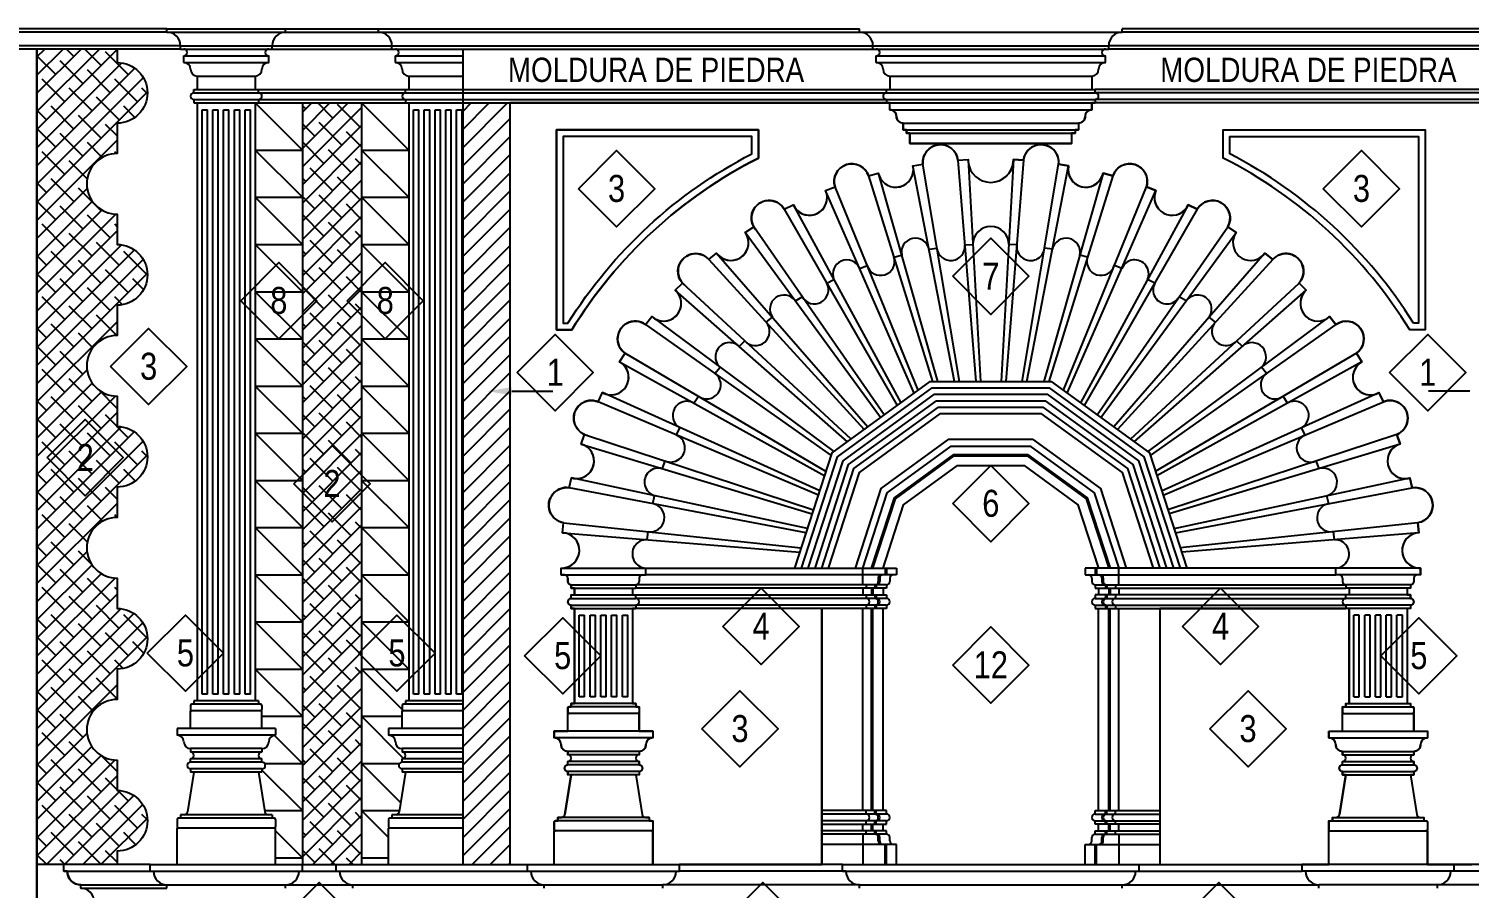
# Model space of a CAD drawing. Header units: millimetres. Extents: x 0 to 273, y 0 to 92.
# Drawn here: x 21.62 to 32.31, y 16.33 to 22.7 of the extents above; entities that cross this region are included whole.
import ezdxf
from ezdxf.enums import TextEntityAlignment as Align

# ---------------------------------------------------------------- set-up
doc = ezdxf.new("R2010")
doc.units = ezdxf.units.MM
for name, color, linetype in [('Areas', 7, 'Continuous'), ('Ashurados', 8, 'Continuous'), ('Texto', 7, 'Continuous'), ('Trazo', 7, 'Continuous')]:
    doc.layers.add(name, color=color, linetype=linetype)
doc.styles.add('style4', font='')
doc.styles.get('style4').set_extended_font_data('DaxCondensed')

msp = doc.modelspace()

# ---------------------------------------------------------------- hatches: boundary and pattern name
at = {"layer": 'Ashurados'}
h = msp.add_hatch(dxfattribs=at)
h.set_pattern_fill('ANSI38', color=256, scale=0.03, style=0)
h.paths.add_polyline_path([(21.683, 16.5), (21.883, 16.5), (22.278, 16.5), (22.278, 16.6, 1), (22.278, 17.05), (22.278, 17.275, -1), (22.278, 17.725), (22.278, 17.95, 1), (22.278, 18.4), (22.278, 18.625, -1), (22.278, 19.075), (22.278, 19.3, 1), (22.278, 19.75), (22.278, 19.975, -1), (22.278, 20.425), (22.278, 20.65, 1), (22.278, 21.1), (22.278, 21.325, -1), (22.278, 21.775), (22.278, 22, 1), (22.278, 22.45), (22.278, 22.55), (21.683, 22.55)])
h = msp.add_hatch(dxfattribs=at)
h.set_pattern_fill('ANSI38', color=256, scale=0.03, style=0)
h.set_pattern_definition([(45, (-145.71266, -76.9695), (-0.06735192, 0.06735192), []), (135, (-145.71266, -76.9695), (-0.202055763, 0.06735192), [0.238125, -0.142875])])
h.paths.add_polyline_path([(24.093, 22.15), (23.653, 22.15), (23.653, 16.5), (23.903, 16.5), (24.093, 16.5)])
h = msp.add_hatch(dxfattribs=at)
h.set_pattern_fill('ANSI31', color=4, scale=0.03, style=0)
h.set_pattern_definition([(45, (-83.70991, -69.0885), (-0.06735192, 0.06735192), [])])
h.paths.add_polyline_path([(24.843, 16.5), (25.193, 16.5), (25.193, 22.15), (24.843, 22.15)])

# ---------------------------------------------------------------- linework, layer by layer
at = {"layer": 'Areas'}
msp.add_lwpolyline([(21.683, 22.55), (18.003, 22.55), (18.003, 8.85), (18.453, 8.85), (18.453, 21.95), (21.233, 21.95), (21.233, 8.85), (21.683, 8.85)], close=True, dxfattribs=at)
msp.add_lwpolyline([(32.333, 22.15), (29.538, 22.15), (29.513, 22.15), (29.513, 22.1, 0.414214), (29.463, 22.05, -0.414214), (29.413, 22), (29.413, 21.95), (29.388, 21.95), (29.388, 21.925), (29.363, 21.925), (29.363, 21.85), (28.163, 21.85), (28.163, 21.925), (28.138, 21.925), (28.138, 21.95), (28.113, 21.95), (28.113, 22, -0.414214), (28.063, 22.05, 0.414214), (28.013, 22.1), (28.013, 22.15), (27.988, 22.15), (25.193, 22.15), (25.193, 16.5), (25.323, 16.5), (25.523, 16.5), (25.523, 16.75), (25.533, 16.75, -0.414214), (25.523, 16.76), (25.523, 16.815, -0.414214), (25.533, 16.825), (25.548, 16.825), (25.548, 16.85), (25.576, 16.85, 0.368824), (25.601, 16.871), (25.648, 17.165), (25.623, 17.165), (25.623, 17.19, -1), (25.623, 17.24), (25.623, 17.265, 1), (25.623, 17.315), (25.623, 17.34, -0.414214), (25.573, 17.39, 0.414214), (25.523, 17.44), (25.523, 17.49), (25.623, 17.49), (25.623, 17.62), (25.633, 17.62, -0.414214), (25.623, 17.63), (25.623, 17.66, -0.414214), (25.633, 17.67), (25.648, 17.67), (25.648, 17.695), (25.673, 17.695), (25.673, 18.4), (25.648, 18.4), (25.648, 18.425, -1), (25.648, 18.475), (25.648, 18.5), (25.673, 18.5), (25.673, 18.55), (25.648, 18.55), (25.648, 18.575, -0.414214), (25.623, 18.6), (25.623, 18.625, 0.414214), (25.598, 18.65), (25.573, 18.65), (25.573, 18.7), (25.584, 18.7, 0.921008), (25.594, 18.961), (25.584, 18.962), (25.592, 19.036, -1), (25.634, 19.295), (25.651, 19.368), (25.668, 19.365, 0.920789), (25.727, 19.619), (25.723, 19.62), (25.748, 19.691, -1), (25.848, 19.933), (25.881, 20.001), (25.9, 19.992, 0.920398), (26.008, 20.23), (26.048, 20.293, -1), (26.2, 20.507), (26.247, 20.565), (26.266, 20.551, 0.919543), (26.42, 20.762), (26.421, 20.761), (26.474, 20.814, -1), (26.669, 20.989), (26.727, 21.036), (26.743, 21.018, 0.918703), (26.939, 21.191), (26.94, 21.19), (27.003, 21.231, -1), (27.23, 21.361), (27.297, 21.395), (27.307, 21.376, 0.917913), (27.537, 21.5), (27.537, 21.501), (27.607, 21.528, -1), (27.856, 21.609), (27.928, 21.628), (27.933, 21.612, 0.917341), (28.186, 21.678), (28.185, 21.684), (28.259, 21.696, -1), (28.519, 21.725), (28.594, 21.73), (28.595, 21.711, 0.894617), (28.93, 21.711), (28.931, 21.73), (29.006, 21.725, -1), (29.266, 21.696), (29.34, 21.684), (29.339, 21.678, 0.917341), (29.592, 21.612), (29.597, 21.628), (29.669, 21.609, -1), (29.918, 21.528), (29.988, 21.501), (29.988, 21.5, 0.917913), (30.218, 21.376), (30.228, 21.395), (30.295, 21.361, -1), (30.522, 21.231), (30.585, 21.19, 0.913274), (30.782, 21.018), (30.798, 21.036), (30.856, 20.989, -1), (31.051, 20.814), (31.104, 20.761, 0.91262), (31.259, 20.551), (31.278, 20.565), (31.325, 20.507, -1), (31.477, 20.293), (31.517, 20.23, 1), (31.644, 20.001), (31.677, 19.933, -1), (31.777, 19.691), (31.802, 19.62), (31.798, 19.619, 0.920789), (31.857, 19.365), (31.874, 19.368), (31.891, 19.295, -1), (31.933, 19.036), (31.941, 18.962), (31.931, 18.961, 0.921008), (31.941, 18.7), (31.953, 18.7), (31.953, 18.65), (31.928, 18.65, 0.414214), (31.903, 18.625), (31.903, 18.6, -0.414214), (31.878, 18.575), (31.878, 18.55), (31.853, 18.55), (31.853, 18.5), (31.878, 18.5), (31.878, 18.475, -1), (31.878, 18.425), (31.878, 18.4), (31.853, 18.4), (31.853, 17.695), (31.878, 17.695), (31.878, 17.67), (31.893, 17.67, -0.414214), (31.903, 17.66), (31.903, 17.63, -0.414214), (31.893, 17.62), (31.903, 17.62), (31.903, 17.49), (32.003, 17.49), (32.003, 17.44, 0.414214), (31.953, 17.39, -0.414214), (31.903, 17.34), (31.903, 17.315, 1), (31.903, 17.265), (31.903, 17.24, -1), (31.903, 17.19), (31.903, 17.165), (31.878, 17.165), (31.924, 16.871, 0.368824), (31.949, 16.85), (31.978, 16.85), (31.978, 16.825), (31.993, 16.825, -0.414214), (32.003, 16.815), (32.003, 16.76, -0.414214), (31.993, 16.75), (32.003, 16.75), (32.003, 16.5), (32.203, 16.5), (32.333, 16.5)], format="xyb", dxfattribs=at)
for points in [[(27.038, 21.741, 0.138518), (25.652, 20.466), (25.538, 20.466), (25.538, 21.95), (27.038, 21.95)], [(27.038, 21.741, 0.138518), (25.652, 20.466), (25.538, 20.466), (25.538, 21.95), (27.038, 21.95)], [(31.988, 20.466), (31.873, 20.466, 0.138518), (30.488, 21.741), (30.488, 21.95), (31.988, 21.95)], [(31.873, 20.466, 0.138518), (30.488, 21.741), (30.488, 21.95), (31.988, 21.95), (31.988, 20.466)], [(27.508, 18.4), (26.128, 18.4), (26.103, 18.4), (26.103, 17.695), (26.128, 17.695), (26.128, 17.67), (26.153, 17.67), (26.153, 17.63), (26.153, 17.49), (26.253, 17.49), (26.253, 17.44, 0.414214), (26.203, 17.39, -0.414214), (26.153, 17.34), (26.153, 17.315, 1), (26.153, 17.265), (26.153, 17.24, -1), (26.153, 17.19), (26.153, 17.165), (26.128, 17.165), (26.174, 16.871, 0.368824), (26.199, 16.85), (26.228, 16.85), (26.228, 16.825), (26.253, 16.825), (26.253, 16.76), (26.253, 16.5), (26.453, 16.5), (27.508, 16.5)], [(31.273, 17.49), (31.373, 17.49), (31.373, 17.62), (31.373, 17.67), (31.398, 17.67), (31.398, 17.695), (31.423, 17.695), (31.423, 18.4), (31.398, 18.4), (30.018, 18.4), (30.018, 16.5), (31.073, 16.5), (31.273, 16.5), (31.273, 16.75), (31.273, 16.825), (31.298, 16.825), (31.298, 16.85), (31.326, 16.85, 0.368824), (31.351, 16.871), (31.398, 17.165), (31.373, 17.165), (31.373, 17.19, -1), (31.373, 17.24), (31.373, 17.265, 1), (31.373, 17.315), (31.373, 17.34, -0.414214), (31.323, 17.39, 0.414214), (31.273, 17.44)], [(22.108, 15.825, -1), (22.108, 15.875), (22.108, 15.9), (22.133, 15.9), (22.133, 16.2), (22.108, 16.2), (22.108, 16.225, 0.414214), (22.008, 16.325), (22.008, 16.35, -0.414214), (21.908, 16.45), (21.883, 16.45), (21.883, 16.5), (21.683, 16.5), (21.683, 8.85), (22.133, 8.85), (22.133, 15.8), (22.108, 15.8)]]:
    msp.add_lwpolyline(points, format="xyb", close=True, dxfattribs=at)
at = {"layer": 'Texto'}
for p, q in [((25.207, 20.012), (25.513, 20.012)), ((32.318, 20.012), (32.012, 20.012))]:
    msp.add_line(p, q, dxfattribs=at)
for points in [[(25.703, 21.514), (25.985, 21.797), (26.268, 21.514), (25.985, 21.231)], [(31.231, 21.514), (31.514, 21.797), (31.796, 21.514), (31.514, 21.231)], [(28.48, 20.864), (28.763, 21.146), (29.045, 20.864), (28.763, 20.581)], [(23.195, 20.683), (23.478, 20.966), (23.76, 20.683), (23.478, 20.4)], [(23.985, 20.683), (24.268, 20.966), (24.55, 20.683), (24.268, 20.4)], [(22.229, 20.196), (22.512, 20.478), (22.795, 20.196), (22.512, 19.913)], [(25.247, 20.15), (25.53, 20.433), (25.812, 20.15), (25.53, 19.867)], [(31.723, 20.15), (32.006, 20.433), (32.288, 20.15), (32.006, 19.867)], [(21.758, 19.519), (22.041, 19.801), (22.324, 19.519), (22.041, 19.236)], [(23.59, 19.325), (23.873, 19.608), (24.155, 19.325), (23.873, 19.042)], [(28.48, 19.178), (28.763, 19.461), (29.045, 19.178), (28.763, 18.895)], [(26.775, 18.267), (27.058, 18.55), (27.34, 18.267), (27.058, 17.984)], [(30.185, 18.267), (30.468, 18.55), (30.75, 18.267), (30.468, 17.984)], [(22.502, 18.069), (22.785, 18.351), (23.068, 18.069), (22.785, 17.786)], [(24.072, 18.069), (24.355, 18.351), (24.638, 18.069), (24.355, 17.786)], [(25.302, 18.049), (25.585, 18.331), (25.868, 18.049), (25.585, 17.766)], [(31.658, 18.049), (31.94, 18.331), (32.223, 18.049), (31.94, 17.766)], [(28.48, 17.98), (28.763, 18.263), (29.045, 17.98), (28.763, 17.698)], [(26.618, 17.507), (26.901, 17.79), (27.184, 17.507), (26.901, 17.224)], [(30.389, 17.507), (30.672, 17.79), (30.955, 17.507), (30.672, 17.224)], [(23.495, 16.083), (23.778, 16.366), (24.06, 16.083), (23.778, 15.8)], [(26.787, 16.083), (27.07, 16.366), (27.353, 16.083), (27.07, 15.8)], [(30.172, 16.083), (30.455, 16.366), (30.738, 16.083), (30.455, 15.8)]]:
    msp.add_lwpolyline(points, close=True, dxfattribs=at)
msp.add_solid([(25.207, 20.042), (25.207, 19.982), (25.027, 20.012)], dxfattribs=at)
at = {"layer": 'Trazo', "color": 4}
for p, q in [((22.648, 22.7), (17.473, 22.7)), ((22.648, 22.675), (17.473, 22.675)), ((23.528, 22.7), (24.218, 22.7)), ((23.528, 22.675), (24.218, 22.675)), ((24.218, 22.7), (27.788, 22.7)), ((24.218, 22.675), (24.218, 22.7)), ((24.218, 22.675), (27.788, 22.675)), ((33.308, 22.7), (29.738, 22.7)), ((33.308, 22.675), (29.738, 22.675)), ((22.748, 22.575), (17.573, 22.575)), ((23.428, 22.575), (24.318, 22.575)), ((24.318, 22.575), (27.888, 22.575)), ((24.318, 22.55), (24.318, 22.575)), ((33.208, 22.575), (29.638, 22.575)), ((22.748, 22.55), (17.573, 22.55)), ((23.428, 22.55), (24.318, 22.55)), ((24.318, 22.55), (27.888, 22.55)), ((33.208, 22.55), (29.638, 22.55)), ((23.328, 22.25), (24.418, 22.25)), ((24.843, 22.25), (27.988, 22.25)), ((32.683, 22.25), (29.538, 22.25)), ((23.328, 22.225), (24.418, 22.225)), ((23.328, 22.175), (24.418, 22.175)), ((23.328, 22.15), (24.418, 22.15)), ((24.843, 22.225), (27.988, 22.225)), ((24.843, 22.175), (27.988, 22.175)), ((24.843, 22.15), (27.988, 22.15)), ((32.683, 22.225), (29.538, 22.225)), ((32.683, 22.175), (29.538, 22.175)), ((32.683, 22.15), (29.538, 22.15)), ((21.883, 16.45), (21.883, 16.5)), ((22.523, 16.5), (21.883, 16.5)), ((23.653, 16.5), (23.903, 16.5)), ((23.903, 16.5), (25.323, 16.5)), ((23.903, 16.45), (23.903, 16.5)), ((27.663, 16.5), (26.453, 16.5)), ((29.863, 16.5), (31.073, 16.5)), ((33.623, 16.5), (32.203, 16.5)), ((21.883, 16.45), (22.523, 16.45)), ((23.653, 16.45), (23.903, 16.45)), ((23.903, 16.45), (25.323, 16.45)), ((27.688, 16.45), (26.453, 16.45)), ((29.838, 16.45), (31.073, 16.45)), ((33.623, 16.45), (32.203, 16.45)), ((22.008, 16.325), (22.008, 16.35)), ((22.008, 16.35), (22.648, 16.35)), ((22.008, 16.325), (22.648, 16.325)), ((23.528, 16.35), (24.028, 16.35)), ((24.028, 16.35), (25.448, 16.35)), ((24.028, 16.325), (24.028, 16.35)), ((27.788, 16.35), (26.328, 16.35)), ((29.738, 16.35), (31.198, 16.35)), ((33.498, 16.35), (32.078, 16.35))]:
    msp.add_line(p, q, dxfattribs=at)
at = {"layer": 'Trazo'}
for p, q in [((22.648, 22.7), (23.528, 22.7)), ((22.648, 22.675), (22.648, 22.7)), ((22.648, 22.675), (23.528, 22.675)), ((23.528, 22.675), (23.528, 22.7)), ((27.788, 22.675), (27.788, 22.7)), ((27.788, 22.675), (29.738, 22.675)), ((29.738, 22.675), (29.738, 22.7)), ((22.748, 22.575), (23.428, 22.575)), ((22.748, 22.55), (22.748, 22.575)), ((23.428, 22.55), (23.428, 22.575)), ((27.888, 22.575), (29.638, 22.575)), ((27.888, 22.55), (27.888, 22.575)), ((29.638, 22.55), (29.638, 22.575)), ((22.748, 22.55), (23.428, 22.55)), ((22.773, 22.5), (23.403, 22.5)), ((22.773, 22.45), (22.773, 22.5)), ((23.403, 22.45), (23.403, 22.5)), ((24.343, 22.5), (24.843, 22.5)), ((24.343, 22.45), (24.343, 22.5)), ((24.843, 22.55), (24.843, 16.5)), ((27.888, 22.55), (29.638, 22.55)), ((27.913, 22.5), (29.613, 22.5)), ((27.913, 22.45), (27.913, 22.5)), ((29.613, 22.45), (29.613, 22.5)), ((22.773, 22.45), (23.403, 22.45)), ((22.873, 22.35), (23.303, 22.35)), ((22.873, 22.35), (22.873, 22.25)), ((23.303, 22.35), (23.303, 22.25)), ((24.343, 22.45), (24.843, 22.45)), ((24.443, 22.35), (24.843, 22.35)), ((24.443, 22.35), (24.443, 22.25)), ((27.913, 22.45), (29.613, 22.45)), ((28.013, 22.35), (29.513, 22.35)), ((28.013, 22.35), (28.013, 22.25)), ((29.513, 22.35), (29.513, 22.25)), ((22.848, 22.25), (23.328, 22.25)), ((22.848, 22.225), (22.848, 22.25)), ((23.328, 22.225), (23.328, 22.25)), ((24.418, 22.25), (24.843, 22.25)), ((24.418, 22.225), (24.418, 22.25)), ((27.988, 22.25), (29.538, 22.25)), ((27.988, 22.225), (27.988, 22.25)), ((29.538, 22.225), (29.538, 22.25)), ((22.848, 22.225), (23.328, 22.225)), ((22.848, 22.175), (23.328, 22.175)), ((22.848, 22.175), (22.848, 22.15)), ((22.848, 22.15), (23.328, 22.15)), ((22.873, 22.15), (22.873, 17.715)), ((23.303, 22.15), (23.303, 17.715)), ((23.328, 22.175), (23.328, 22.15)), ((24.418, 22.225), (24.843, 22.225)), ((24.418, 22.175), (24.843, 22.175)), ((24.418, 22.175), (24.418, 22.15)), ((24.418, 22.15), (24.843, 22.15)), ((24.443, 22.15), (24.443, 17.715)), ((27.988, 22.225), (29.538, 22.225)), ((27.988, 22.175), (29.538, 22.175)), ((27.988, 22.175), (27.988, 22.15)), ((27.988, 22.15), (29.513, 22.15)), ((28.013, 22.15), (29.538, 22.15)), ((28.013, 22.1), (28.013, 22.15)), ((29.513, 22.1), (29.513, 22.15)), ((29.538, 22.175), (29.538, 22.15)), ((22.908, 22.1), (22.948, 22.1)), ((22.908, 17.765), (22.908, 22.1)), ((22.948, 17.765), (22.948, 22.1)), ((22.988, 22.1), (23.028, 22.1)), ((22.988, 17.765), (22.988, 22.1)), ((23.028, 17.765), (23.028, 22.1)), ((23.068, 22.1), (23.108, 22.1)), ((23.068, 17.765), (23.068, 22.1)), ((23.108, 17.765), (23.108, 22.1)), ((23.148, 22.1), (23.188, 22.1)), ((23.148, 17.765), (23.148, 22.1)), ((23.188, 17.765), (23.188, 22.1)), ((23.228, 22.1), (23.268, 22.1)), ((23.228, 17.765), (23.228, 22.1)), ((23.268, 17.765), (23.268, 22.1)), ((24.478, 22.1), (24.518, 22.1)), ((24.478, 17.765), (24.478, 22.1)), ((24.518, 17.765), (24.518, 22.1)), ((24.558, 22.1), (24.598, 22.1)), ((24.558, 17.765), (24.558, 22.1)), ((24.598, 17.765), (24.598, 22.1)), ((24.638, 22.1), (24.678, 22.1)), ((24.638, 17.765), (24.638, 22.1)), ((24.678, 17.765), (24.678, 22.1)), ((24.718, 22.1), (24.758, 22.1)), ((24.718, 17.765), (24.718, 22.1)), ((24.758, 17.765), (24.758, 22.1)), ((24.798, 22.1), (24.838, 22.1)), ((24.798, 17.765), (24.798, 22.1)), ((24.838, 17.765), (24.838, 22.1)), ((28.013, 22.1), (29.513, 22.1)), ((28.113, 22), (29.413, 22)), ((28.113, 22), (28.113, 21.95)), ((28.113, 21.95), (29.413, 21.95)), ((28.138, 21.95), (28.138, 21.925)), ((28.138, 21.925), (29.388, 21.925)), ((28.163, 21.925), (28.163, 21.85)), ((29.363, 21.925), (29.363, 21.85)), ((29.388, 21.95), (29.388, 21.925)), ((29.413, 22), (29.413, 21.95)), ((28.163, 21.85), (29.363, 21.85)), ((28.519, 21.725), (28.594, 21.73)), ((28.519, 21.725), (28.651, 20.084)), ((28.594, 21.73), (28.686, 20.084)), ((28.931, 21.73), (28.839, 20.084)), ((29.006, 21.725), (28.874, 20.084)), ((29.006, 21.725), (28.931, 21.73)), ((27.856, 21.609), (27.928, 21.628)), ((27.856, 21.609), (28.331, 20.084)), ((27.928, 21.628), (28.368, 20.084)), ((28.185, 21.684), (28.259, 21.696)), ((28.494, 20.084), (28.185, 21.684)), ((28.53, 20.084), (28.259, 21.696)), ((28.995, 20.084), (29.266, 21.696)), ((29.031, 20.084), (29.34, 21.684)), ((29.597, 21.628), (29.157, 20.084)), ((29.669, 21.609), (29.194, 20.084)), ((29.34, 21.684), (29.266, 21.696)), ((29.669, 21.609), (29.597, 21.628)), ((27.537, 21.501), (27.607, 21.528)), ((28.195, 19.998), (27.537, 21.501)), ((28.223, 20.019), (27.607, 21.528)), ((29.302, 20.019), (29.918, 21.528)), ((29.33, 19.998), (29.988, 21.501)), ((29.988, 21.501), (29.918, 21.528)), ((27.23, 21.361), (27.297, 21.395)), ((27.297, 21.395), (28.096, 19.926)), ((30.228, 21.395), (29.429, 19.926)), ((30.295, 21.361), (30.228, 21.395)), ((27.23, 21.361), (28.068, 19.906)), ((30.295, 21.361), (29.457, 19.906)), ((26.94, 21.19), (27.003, 21.231)), ((27.945, 19.817), (26.94, 21.19)), ((27.972, 19.836), (27.003, 21.231)), ((29.553, 19.836), (30.522, 21.231)), ((29.58, 19.817), (30.585, 21.19)), ((30.585, 21.19), (30.522, 21.231)), ((28.305, 21.065), (28.363, 21.074)), ((28.57, 21.097), (28.629, 21.1)), ((28.955, 21.097), (28.896, 21.1)), ((29.22, 21.065), (29.162, 21.074)), ((26.669, 20.989), (26.727, 21.036)), ((26.669, 20.989), (27.823, 19.728)), ((26.727, 21.036), (27.85, 19.748)), ((28.044, 21.007), (28.101, 21.022)), ((29.481, 21.007), (29.424, 21.022)), ((30.798, 21.036), (29.675, 19.748)), ((30.856, 20.989), (29.702, 19.728)), ((30.856, 20.989), (30.798, 21.036)), ((27.79, 20.923), (27.845, 20.944)), ((29.735, 20.923), (29.68, 20.944)), ((26.421, 20.761), (26.474, 20.814)), ((27.698, 19.637), (26.421, 20.761)), ((27.726, 19.657), (26.474, 20.814)), ((27.545, 20.814), (27.598, 20.841)), ((29.799, 19.657), (31.051, 20.814)), ((29.827, 19.637), (31.104, 20.761)), ((29.98, 20.814), (29.927, 20.841)), ((31.104, 20.761), (31.051, 20.814)), ((27.313, 20.681), (27.363, 20.712)), ((30.212, 20.681), (30.162, 20.712)), ((26.2, 20.507), (26.247, 20.565)), ((26.247, 20.565), (27.597, 19.564)), ((27.095, 20.524), (27.142, 20.56)), ((31.278, 20.565), (29.928, 19.564)), ((30.43, 20.524), (30.383, 20.56)), ((31.325, 20.507), (31.278, 20.565)), ((26.2, 20.507), (27.579, 19.535)), ((31.325, 20.507), (29.946, 19.535)), ((26.895, 20.344), (26.938, 20.386)), ((30.63, 20.344), (30.587, 20.386)), ((26.008, 20.23), (26.048, 20.293)), ((26.008, 20.23), (27.53, 19.385)), ((26.048, 20.293), (27.541, 19.417)), ((31.477, 20.293), (29.984, 19.417)), ((31.517, 20.23), (29.995, 19.385)), ((31.517, 20.23), (31.477, 20.293)), ((26.715, 20.143), (26.753, 20.19)), ((30.81, 20.143), (30.772, 20.19)), ((25.848, 19.933), (25.881, 20.001)), ((27.494, 19.273), (25.881, 20.001)), ((30.031, 19.273), (31.644, 20.001)), ((31.677, 19.933), (31.644, 20.001)), ((27.483, 19.241), (25.848, 19.933)), ((26.559, 19.924), (26.592, 19.974)), ((30.042, 19.241), (31.677, 19.933)), ((30.966, 19.924), (30.933, 19.974)), ((25.723, 19.62), (25.748, 19.691)), ((25.748, 19.691), (27.448, 19.132)), ((26.429, 19.687), (26.455, 19.741)), ((31.777, 19.691), (30.077, 19.132)), ((31.096, 19.687), (31.07, 19.741)), ((31.802, 19.62), (31.777, 19.691)), ((25.723, 19.62), (27.438, 19.101)), ((31.802, 19.62), (30.087, 19.101)), ((26.326, 19.438), (26.346, 19.494)), ((31.199, 19.438), (31.179, 19.494)), ((25.634, 19.295), (25.651, 19.368)), ((27.402, 18.992), (25.651, 19.368)), ((30.123, 18.992), (31.874, 19.368)), ((31.891, 19.295), (31.874, 19.368)), ((27.392, 18.961), (25.634, 19.295)), ((30.133, 18.961), (31.891, 19.295)), ((26.253, 19.177), (26.267, 19.236)), ((31.272, 19.177), (31.258, 19.236)), ((25.584, 18.962), (25.592, 19.036)), ((25.592, 19.036), (27.356, 18.849)), ((31.933, 19.036), (30.169, 18.849)), ((31.941, 18.962), (31.933, 19.036)), ((25.584, 18.962), (27.345, 18.817)), ((26.212, 18.91), (26.219, 18.97)), ((31.941, 18.962), (30.18, 18.817)), ((31.313, 18.91), (31.306, 18.97)), ((25.573, 18.7), (26.203, 18.7)), ((25.573, 18.65), (25.573, 18.7)), ((25.573, 18.65), (26.203, 18.65)), ((25.623, 18.625), (25.623, 18.6)), ((26.153, 18.625), (26.153, 18.6)), ((26.203, 18.65), (26.203, 18.7)), ((26.203, 18.7), (28.063, 18.7)), ((28.063, 18.65), (26.203, 18.65)), ((27.813, 18.575), (27.813, 18.7)), ((27.928, 18.625), (27.928, 18.6)), ((27.938, 18.625), (27.938, 18.6)), ((27.978, 18.7), (27.978, 18.65)), ((27.988, 18.7), (27.988, 18.65)), ((28.013, 18.625), (28.013, 18.6)), ((28.063, 18.7), (28.063, 18.65)), ((31.323, 18.7), (29.463, 18.7)), ((29.463, 18.7), (29.463, 18.65)), ((29.463, 18.65), (31.323, 18.65)), ((29.513, 18.625), (29.513, 18.6)), ((29.538, 18.7), (29.538, 18.65)), ((29.548, 18.7), (29.548, 18.65)), ((29.588, 18.625), (29.588, 18.6)), ((29.598, 18.625), (29.598, 18.6)), ((29.713, 18.575), (29.713, 18.7)), ((31.953, 18.7), (31.323, 18.7)), ((31.323, 18.65), (31.323, 18.7)), ((31.953, 18.65), (31.323, 18.65)), ((31.373, 18.625), (31.373, 18.6)), ((31.903, 18.625), (31.903, 18.6)), ((31.953, 18.65), (31.953, 18.7)), ((25.648, 18.575), (25.648, 18.55)), ((25.648, 18.575), (26.128, 18.575)), ((25.648, 18.55), (26.128, 18.55)), ((25.648, 18.5), (26.128, 18.5)), ((25.648, 18.475), (25.648, 18.5)), ((25.673, 18.55), (25.673, 18.5)), ((26.103, 18.55), (26.103, 18.5)), ((27.988, 18.575), (26.128, 18.575)), ((26.128, 18.575), (26.128, 18.55)), ((27.988, 18.55), (26.128, 18.55)), ((26.128, 18.475), (26.128, 18.5)), ((26.128, 18.5), (27.988, 18.5)), ((27.813, 18.55), (27.813, 18.5)), ((27.838, 18.575), (27.838, 18.55)), ((27.838, 18.5), (27.838, 18.475)), ((27.878, 18.55), (27.878, 18.5)), ((27.888, 18.55), (27.888, 18.5)), ((27.903, 18.575), (27.903, 18.55)), ((27.903, 18.5), (27.903, 18.475)), ((27.913, 18.575), (27.913, 18.55)), ((27.913, 18.5), (27.913, 18.475)), ((27.963, 18.55), (27.963, 18.5)), ((27.988, 18.575), (27.988, 18.55)), ((27.988, 18.5), (27.988, 18.475)), ((29.538, 18.575), (29.538, 18.55)), ((29.538, 18.575), (31.398, 18.575)), ((29.538, 18.55), (31.398, 18.55)), ((31.398, 18.5), (29.538, 18.5)), ((29.538, 18.5), (29.538, 18.475)), ((29.563, 18.55), (29.563, 18.5)), ((29.613, 18.575), (29.613, 18.55)), ((29.613, 18.5), (29.613, 18.475)), ((29.623, 18.575), (29.623, 18.55)), ((29.623, 18.5), (29.623, 18.475)), ((29.638, 18.55), (29.638, 18.5)), ((29.648, 18.55), (29.648, 18.5)), ((29.688, 18.575), (29.688, 18.55)), ((29.688, 18.5), (29.688, 18.475)), ((29.713, 18.55), (29.713, 18.5)), ((31.398, 18.575), (31.398, 18.55)), ((31.878, 18.575), (31.398, 18.575)), ((31.878, 18.55), (31.398, 18.55)), ((31.878, 18.5), (31.398, 18.5)), ((31.398, 18.475), (31.398, 18.5)), ((31.423, 18.55), (31.423, 18.5)), ((31.853, 18.55), (31.853, 18.5)), ((31.878, 18.575), (31.878, 18.55)), ((31.878, 18.475), (31.878, 18.5)), ((25.648, 18.475), (26.128, 18.475)), ((25.648, 18.425), (26.128, 18.425)), ((25.648, 18.425), (25.648, 18.4)), ((25.648, 18.4), (26.128, 18.4)), ((25.673, 18.4), (25.673, 17.695)), ((26.103, 18.4), (26.103, 17.695)), ((27.988, 18.475), (26.128, 18.475)), ((26.128, 18.425), (26.128, 18.4)), ((27.988, 18.425), (26.128, 18.425)), ((27.988, 18.4), (26.128, 18.4)), ((27.508, 18.4), (27.508, 16.5)), ((27.813, 16.9), (27.813, 18.4)), ((27.838, 18.425), (27.838, 18.4)), ((27.878, 16.9), (27.878, 18.4)), ((27.888, 16.9), (27.888, 18.4)), ((27.903, 18.425), (27.903, 18.4)), ((27.913, 18.425), (27.913, 18.4)), ((27.963, 16.9), (27.963, 18.4)), ((27.963, 16.9), (27.963, 18.4)), ((27.988, 18.425), (27.988, 18.4)), ((29.538, 18.475), (31.398, 18.475)), ((29.538, 18.425), (29.538, 18.4)), ((29.538, 18.425), (31.398, 18.425)), ((29.538, 18.4), (31.398, 18.4)), ((29.563, 16.9), (29.563, 18.4)), ((29.563, 16.9), (29.563, 18.4)), ((29.613, 18.425), (29.613, 18.4)), ((29.623, 18.425), (29.623, 18.4)), ((29.638, 16.9), (29.638, 18.4)), ((29.648, 16.9), (29.648, 18.4)), ((29.688, 18.425), (29.688, 18.4)), ((29.713, 16.9), (29.713, 18.4)), ((30.018, 18.4), (30.018, 16.5)), ((31.878, 18.475), (31.398, 18.475)), ((31.878, 18.425), (31.398, 18.425)), ((31.398, 18.425), (31.398, 18.4)), ((31.878, 18.4), (31.398, 18.4)), ((31.423, 18.4), (31.423, 17.695)), ((31.853, 18.4), (31.853, 17.695)), ((31.878, 18.425), (31.878, 18.4)), ((25.708, 18.35), (25.748, 18.35)), ((25.708, 17.745), (25.708, 18.35)), ((25.748, 17.745), (25.748, 18.35)), ((25.788, 18.35), (25.828, 18.35)), ((25.788, 17.745), (25.788, 18.35)), ((25.828, 17.745), (25.828, 18.35)), ((25.868, 18.35), (25.908, 18.35)), ((25.868, 17.745), (25.868, 18.35)), ((25.908, 17.745), (25.908, 18.35)), ((25.948, 18.35), (25.988, 18.35)), ((25.948, 17.745), (25.948, 18.35)), ((25.988, 17.745), (25.988, 18.35)), ((26.028, 18.35), (26.068, 18.35)), ((26.028, 17.745), (26.028, 18.35)), ((26.068, 17.745), (26.068, 18.35)), ((31.498, 18.35), (31.458, 18.35)), ((31.458, 17.745), (31.458, 18.35)), ((31.498, 17.745), (31.498, 18.35)), ((31.578, 18.35), (31.538, 18.35)), ((31.538, 17.745), (31.538, 18.35)), ((31.578, 17.745), (31.578, 18.35)), ((31.658, 18.35), (31.618, 18.35)), ((31.618, 17.745), (31.618, 18.35)), ((31.658, 17.745), (31.658, 18.35)), ((31.738, 18.35), (31.698, 18.35)), ((31.698, 17.745), (31.698, 18.35)), ((31.738, 17.745), (31.738, 18.35)), ((31.818, 18.35), (31.777, 18.35)), ((31.777, 17.745), (31.777, 18.35)), ((31.818, 17.745), (31.818, 18.35)), ((22.948, 17.765), (22.908, 17.765)), ((23.028, 17.765), (22.988, 17.765)), ((23.108, 17.765), (23.068, 17.765)), ((23.188, 17.765), (23.148, 17.765)), ((23.268, 17.765), (23.228, 17.765)), ((24.518, 17.765), (24.478, 17.765)), ((24.598, 17.765), (24.558, 17.765)), ((24.678, 17.765), (24.638, 17.765)), ((24.758, 17.765), (24.718, 17.765)), ((24.838, 17.765), (24.798, 17.765)), ((22.823, 17.68), (22.823, 17.65)), ((23.343, 17.69), (22.833, 17.69)), ((23.328, 17.715), (22.848, 17.715)), ((22.848, 17.715), (22.848, 17.69)), ((23.328, 17.715), (23.328, 17.69)), ((23.353, 17.68), (23.353, 17.65)), ((24.393, 17.68), (24.393, 17.65)), ((24.843, 17.69), (24.403, 17.69)), ((24.843, 17.715), (24.418, 17.715)), ((24.418, 17.715), (24.418, 17.69)), ((25.623, 17.66), (25.623, 17.63)), ((26.143, 17.67), (25.633, 17.67)), ((26.128, 17.695), (25.648, 17.695)), ((25.648, 17.695), (25.648, 17.67)), ((25.748, 17.745), (25.708, 17.745)), ((25.828, 17.745), (25.788, 17.745)), ((25.908, 17.745), (25.868, 17.745)), ((25.988, 17.745), (25.948, 17.745)), ((26.068, 17.745), (26.028, 17.745)), ((26.128, 17.695), (26.128, 17.67)), ((26.153, 17.66), (26.153, 17.63)), ((31.373, 17.66), (31.373, 17.63)), ((31.383, 17.67), (31.893, 17.67)), ((31.398, 17.695), (31.878, 17.695)), ((31.398, 17.695), (31.398, 17.67)), ((31.458, 17.745), (31.498, 17.745)), ((31.538, 17.745), (31.578, 17.745)), ((31.618, 17.745), (31.658, 17.745)), ((31.698, 17.745), (31.738, 17.745)), ((31.777, 17.745), (31.818, 17.745)), ((31.878, 17.695), (31.878, 17.67)), ((31.903, 17.66), (31.903, 17.63)), ((23.353, 17.64), (22.823, 17.64)), ((22.823, 17.51), (22.823, 17.64)), ((23.353, 17.51), (23.353, 17.64)), ((24.843, 17.64), (24.393, 17.64)), ((24.393, 17.51), (24.393, 17.64)), ((26.153, 17.62), (25.623, 17.62)), ((25.623, 17.49), (25.623, 17.62)), ((26.153, 17.49), (26.153, 17.62)), ((31.373, 17.62), (31.903, 17.62)), ((31.373, 17.49), (31.373, 17.62)), ((31.903, 17.49), (31.903, 17.62)), ((23.453, 17.51), (22.723, 17.51)), ((22.723, 17.51), (22.723, 17.46)), ((23.453, 17.46), (22.723, 17.46)), ((23.453, 17.51), (23.453, 17.46)), ((24.843, 17.51), (24.293, 17.51)), ((24.293, 17.51), (24.293, 17.46)), ((24.843, 17.46), (24.293, 17.46)), ((26.253, 17.49), (25.523, 17.49)), ((25.523, 17.49), (25.523, 17.44)), ((26.253, 17.44), (25.523, 17.44)), ((26.253, 17.49), (26.253, 17.44)), ((31.273, 17.49), (32.003, 17.49)), ((31.273, 17.49), (31.273, 17.44)), ((31.273, 17.44), (32.003, 17.44)), ((32.003, 17.49), (32.003, 17.44)), ((23.353, 17.36), (22.823, 17.36)), ((22.823, 17.36), (22.823, 17.335)), ((23.353, 17.335), (22.823, 17.335)), ((23.353, 17.36), (23.353, 17.335)), ((24.843, 17.36), (24.393, 17.36)), ((24.393, 17.36), (24.393, 17.335)), ((24.843, 17.335), (24.393, 17.335)), ((26.153, 17.34), (25.623, 17.34)), ((25.623, 17.34), (25.623, 17.315)), ((26.153, 17.34), (26.153, 17.315)), ((31.373, 17.34), (31.903, 17.34)), ((31.373, 17.34), (31.373, 17.315)), ((31.903, 17.34), (31.903, 17.315)), ((23.353, 17.285), (22.823, 17.285)), ((22.823, 17.26), (22.823, 17.285)), ((23.353, 17.26), (22.823, 17.26)), ((23.353, 17.26), (23.353, 17.285)), ((24.843, 17.285), (24.393, 17.285)), ((24.393, 17.26), (24.393, 17.285)), ((24.843, 17.26), (24.393, 17.26)), ((26.153, 17.315), (25.623, 17.315)), ((26.153, 17.265), (25.623, 17.265)), ((25.623, 17.24), (25.623, 17.265)), ((26.153, 17.24), (25.623, 17.24)), ((26.153, 17.24), (26.153, 17.265)), ((31.373, 17.315), (31.903, 17.315)), ((31.373, 17.265), (31.903, 17.265)), ((31.373, 17.24), (31.373, 17.265)), ((31.373, 17.24), (31.903, 17.24)), ((31.903, 17.24), (31.903, 17.265)), ((22.848, 17.185), (22.801, 16.891)), ((23.353, 17.21), (22.823, 17.21)), ((22.823, 17.21), (22.823, 17.185)), ((23.353, 17.185), (22.823, 17.185)), ((23.328, 17.185), (23.374, 16.891)), ((23.353, 17.21), (23.353, 17.185)), ((24.418, 17.185), (24.371, 16.891)), ((24.843, 17.21), (24.393, 17.21)), ((24.393, 17.21), (24.393, 17.185)), ((24.843, 17.185), (24.393, 17.185)), ((25.648, 17.165), (25.601, 16.871)), ((26.153, 17.19), (25.623, 17.19)), ((25.623, 17.19), (25.623, 17.165)), ((26.153, 17.165), (25.623, 17.165)), ((26.128, 17.165), (26.174, 16.871)), ((26.153, 17.19), (26.153, 17.165)), ((31.398, 17.165), (31.351, 16.871)), ((31.373, 17.19), (31.903, 17.19)), ((31.373, 17.19), (31.373, 17.165)), ((31.373, 17.165), (31.903, 17.165)), ((31.878, 17.165), (31.924, 16.871)), ((31.903, 17.19), (31.903, 17.165)), ((27.988, 16.9), (27.508, 16.9)), ((27.838, 16.875), (27.838, 16.9)), ((27.903, 16.875), (27.903, 16.9)), ((27.913, 16.875), (27.913, 16.9)), ((27.988, 16.875), (27.988, 16.9)), ((29.538, 16.875), (29.538, 16.9)), ((29.538, 16.9), (30.018, 16.9)), ((29.613, 16.875), (29.613, 16.9)), ((29.623, 16.875), (29.623, 16.9)), ((29.688, 16.875), (29.688, 16.9)), ((22.723, 16.835), (22.723, 16.78)), ((23.443, 16.845), (22.733, 16.845)), ((23.428, 16.87), (22.748, 16.87)), ((22.748, 16.87), (22.748, 16.845)), ((23.428, 16.87), (23.428, 16.845)), ((23.453, 16.835), (23.453, 16.78)), ((24.293, 16.835), (24.293, 16.78)), ((24.843, 16.845), (24.303, 16.845)), ((24.843, 16.87), (24.318, 16.87)), ((24.318, 16.87), (24.318, 16.845)), ((25.523, 16.815), (25.523, 16.76)), ((26.243, 16.825), (25.533, 16.825)), ((26.228, 16.85), (25.548, 16.85)), ((25.548, 16.85), (25.548, 16.825)), ((26.228, 16.85), (26.228, 16.825)), ((26.253, 16.815), (26.253, 16.76)), ((27.988, 16.875), (27.508, 16.875)), ((27.988, 16.825), (27.508, 16.825)), ((27.508, 16.8), (27.988, 16.8)), ((27.813, 16.75), (27.813, 16.8)), ((27.838, 16.8), (27.838, 16.825)), ((27.878, 16.75), (27.878, 16.8)), ((27.888, 16.75), (27.888, 16.8)), ((27.903, 16.8), (27.903, 16.825)), ((27.913, 16.8), (27.913, 16.825)), ((27.963, 16.75), (27.963, 16.8)), ((27.988, 16.8), (27.988, 16.825)), ((29.538, 16.875), (30.018, 16.875)), ((29.538, 16.8), (29.538, 16.825)), ((29.538, 16.825), (30.018, 16.825)), ((30.018, 16.8), (29.538, 16.8)), ((29.563, 16.75), (29.563, 16.8)), ((29.613, 16.8), (29.613, 16.825)), ((29.623, 16.8), (29.623, 16.825)), ((29.638, 16.75), (29.638, 16.8)), ((29.648, 16.75), (29.648, 16.8)), ((29.688, 16.8), (29.688, 16.825)), ((29.713, 16.75), (29.713, 16.8)), ((31.273, 16.815), (31.273, 16.76)), ((31.283, 16.825), (31.993, 16.825)), ((31.298, 16.85), (31.978, 16.85)), ((31.298, 16.85), (31.298, 16.825)), ((31.978, 16.85), (31.978, 16.825)), ((32.003, 16.815), (32.003, 16.76)), ((23.453, 16.77), (22.723, 16.77)), ((22.723, 16.5), (22.723, 16.77)), ((23.453, 16.5), (23.453, 16.77)), ((24.843, 16.77), (24.293, 16.77)), ((24.293, 16.5), (24.293, 16.77)), ((26.253, 16.75), (25.523, 16.75)), ((25.523, 16.5), (25.523, 16.75)), ((26.253, 16.5), (26.253, 16.75)), ((27.988, 16.75), (27.508, 16.75)), ((27.988, 16.725), (27.508, 16.725)), ((27.813, 16.725), (27.813, 16.5)), ((27.838, 16.725), (27.838, 16.75)), ((27.903, 16.725), (27.903, 16.75)), ((27.913, 16.725), (27.913, 16.75)), ((27.928, 16.675), (27.928, 16.7)), ((27.938, 16.675), (27.938, 16.7)), ((27.988, 16.725), (27.988, 16.75)), ((28.013, 16.675), (28.013, 16.7)), ((29.513, 16.675), (29.513, 16.7)), ((29.538, 16.725), (29.538, 16.75)), ((29.538, 16.75), (30.018, 16.75)), ((29.538, 16.725), (30.018, 16.725)), ((29.588, 16.675), (29.588, 16.7)), ((29.598, 16.675), (29.598, 16.7)), ((29.613, 16.725), (29.613, 16.75)), ((29.623, 16.725), (29.623, 16.75)), ((29.688, 16.725), (29.688, 16.75)), ((29.713, 16.725), (29.713, 16.5)), ((31.273, 16.75), (32.003, 16.75)), ((31.273, 16.5), (31.273, 16.75)), ((32.003, 16.5), (32.003, 16.75)), ((28.063, 16.65), (27.508, 16.65)), ((27.978, 16.5), (27.978, 16.65)), ((27.988, 16.5), (27.988, 16.65)), ((28.063, 16.5), (28.063, 16.65)), ((29.463, 16.5), (29.463, 16.65)), ((29.463, 16.65), (30.018, 16.65)), ((29.538, 16.5), (29.538, 16.65)), ((29.548, 16.5), (29.548, 16.65)), ((21.883, 16.5), (21.683, 16.5)), ((22.523, 16.5), (23.653, 16.5)), ((22.523, 16.45), (22.523, 16.5)), ((23.653, 16.45), (23.653, 16.5)), ((25.323, 16.5), (26.453, 16.5)), ((25.323, 16.45), (25.323, 16.5)), ((26.453, 16.45), (26.453, 16.5)), ((27.663, 16.5), (29.863, 16.5)), ((27.663, 16.45), (27.663, 16.5)), ((29.863, 16.45), (29.863, 16.5)), ((32.203, 16.5), (31.073, 16.5)), ((31.073, 16.45), (31.073, 16.5)), ((32.203, 16.45), (32.203, 16.5)), ((22.523, 16.45), (23.653, 16.45)), ((25.323, 16.45), (26.453, 16.45)), ((27.663, 16.45), (29.863, 16.45)), ((32.203, 16.45), (31.073, 16.45)), ((22.648, 16.35), (23.528, 16.35)), ((22.648, 16.325), (22.648, 16.35)), ((23.528, 16.325), (23.528, 16.35)), ((25.448, 16.35), (26.328, 16.35)), ((25.448, 16.325), (25.448, 16.35)), ((26.328, 16.325), (26.328, 16.35)), ((27.788, 16.35), (29.738, 16.35)), ((27.788, 16.325), (27.788, 16.35)), ((29.738, 16.325), (29.738, 16.35)), ((32.078, 16.35), (31.198, 16.35)), ((31.198, 16.325), (31.198, 16.35)), ((32.078, 16.325), (32.078, 16.35))]:
    msp.add_line(p, q, dxfattribs=at)
at = {"layer": 'Trazo', "color": 8}
for p, q in [((21.683, 22.55), (21.683, 8.85)), ((23.303, 22.15), (23.653, 21.8)), ((23.653, 22.15), (23.653, 16.5)), ((24.093, 22.15), (24.093, 16.5)), ((24.093, 22.15), (24.443, 21.8)), ((25.193, 22.15), (25.193, 16.5)), ((23.303, 21.8), (23.653, 21.8)), ((23.303, 21.8), (23.653, 21.45)), ((24.093, 21.8), (24.443, 21.8)), ((24.093, 21.8), (24.443, 21.45)), ((23.303, 21.45), (23.653, 21.45)), ((23.303, 21.45), (23.653, 21.1)), ((24.093, 21.45), (24.443, 21.45)), ((24.093, 21.45), (24.443, 21.1)), ((23.303, 21.1), (23.653, 21.1)), ((23.303, 21.1), (23.653, 20.75)), ((24.093, 21.1), (24.443, 21.1)), ((24.093, 21.1), (24.443, 20.75)), ((23.303, 20.75), (23.653, 20.75)), ((23.303, 20.75), (23.653, 20.4)), ((24.093, 20.75), (24.443, 20.75)), ((24.093, 20.75), (24.443, 20.4)), ((23.303, 20.4), (23.653, 20.4)), ((23.303, 20.4), (23.653, 20.05)), ((24.093, 20.4), (24.443, 20.4)), ((24.093, 20.4), (24.443, 20.05)), ((23.303, 20.05), (23.653, 20.05)), ((23.303, 20.05), (23.653, 19.7)), ((24.093, 20.05), (24.443, 20.05)), ((24.093, 20.05), (24.443, 19.7)), ((23.303, 19.7), (23.653, 19.7)), ((23.303, 19.7), (23.653, 19.35)), ((24.093, 19.7), (24.443, 19.7)), ((24.093, 19.7), (24.443, 19.35)), ((23.303, 19.35), (23.653, 19.35)), ((23.303, 19.35), (23.653, 19)), ((24.093, 19.35), (24.443, 19.35)), ((24.093, 19.35), (24.443, 19)), ((23.303, 19), (23.653, 19)), ((23.303, 19), (23.653, 18.65)), ((24.093, 19), (24.443, 19)), ((24.093, 19), (24.443, 18.65)), ((23.303, 18.65), (23.653, 18.65)), ((23.303, 18.65), (23.653, 18.3)), ((24.093, 18.65), (24.443, 18.65)), ((24.093, 18.65), (24.443, 18.3)), ((23.303, 18.3), (23.653, 18.3)), ((23.303, 18.3), (23.653, 17.95)), ((24.093, 18.3), (24.443, 18.3)), ((24.093, 18.3), (24.443, 17.95)), ((23.303, 17.95), (23.653, 17.95)), ((23.303, 17.95), (23.653, 17.6)), ((24.093, 17.95), (24.443, 17.95)), ((24.093, 17.95), (24.393, 17.65)), ((23.353, 17.6), (23.653, 17.6)), ((24.093, 17.6), (24.393, 17.6)), ((24.093, 17.6), (24.404, 17.288)), ((23.443, 17.46), (23.653, 17.25)), ((23.373, 17.25), (23.653, 17.25)), ((24.093, 17.25), (24.373, 17.25)), ((24.093, 17.25), (24.382, 16.961)), ((23.353, 17.2), (23.653, 16.9)), ((23.373, 16.9), (23.653, 16.9)), ((24.093, 16.9), (24.372, 16.9)), ((24.093, 16.9), (24.293, 16.7)), ((23.453, 16.75), (23.653, 16.55)), ((23.453, 16.55), (23.653, 16.55)), ((24.093, 16.55), (24.293, 16.55))]:
    msp.add_line(p, q, dxfattribs=at)
msp.add_lwpolyline([(22.278, 22.55), (22.278, 22.45, -1), (22.278, 22), (22.278, 21.775, 1), (22.278, 21.325), (22.278, 21.1, -1), (22.278, 20.65), (22.278, 20.425, 1), (22.278, 19.975), (22.278, 19.75, -1), (22.278, 19.3), (22.278, 19.075, 1), (22.278, 18.625), (22.278, 18.4, -1), (22.278, 17.95), (22.278, 17.725, 1), (22.278, 17.275), (22.278, 17.05, -1), (22.278, 16.6), (22.278, 16.5)], format="xyb", dxfattribs=at)
at = {"layer": 'Trazo'}
for points in [[(25.652, 20.466, -0.138518), (27.038, 21.741), (27.038, 21.95), (25.538, 21.95), (25.538, 20.466)], [(31.873, 20.466, 0.138518), (30.488, 21.741), (30.488, 21.95), (31.988, 21.95), (31.988, 20.466)], [(25.624, 20.516, -0.134256), (26.988, 21.772), (26.988, 21.9), (25.588, 21.9), (25.588, 20.516)], [(31.901, 20.516, 0.134256), (30.538, 21.772), (30.538, 21.9), (31.938, 21.9), (31.938, 20.516)]]:
    msp.add_lwpolyline(points, format="xyb", close=True, dxfattribs=at)
msp.add_lwpolyline([(31.477, 20.293), (31.517, 20.23, 1), (31.644, 20.001), (31.677, 19.933, -1), (31.777, 19.691, 2.490983)], format="xyb", dxfattribs=at)
for points in [[(27.308, 18.7), (27.585, 19.555), (28.313, 20.084), (29.212, 20.084), (29.94, 19.555), (30.218, 18.7)], [(27.358, 18.7), (27.626, 19.526), (28.328, 20.036), (29.197, 20.036), (29.899, 19.526), (30.168, 18.7)], [(27.408, 18.7), (27.666, 19.496), (28.344, 19.989), (29.181, 19.989), (29.859, 19.496), (30.118, 18.7)], [(27.458, 18.7), (27.707, 19.467), (28.359, 19.941), (29.166, 19.941), (29.818, 19.467), (30.068, 18.7)], [(27.508, 18.7), (27.747, 19.438), (28.375, 19.894), (29.15, 19.894), (29.778, 19.438), (30.018, 18.7)], [(27.558, 18.7), (27.788, 19.408), (28.39, 19.846), (29.135, 19.846), (29.737, 19.408), (29.968, 18.7)], [(27.758, 18.7), (27.949, 19.291), (28.452, 19.656), (29.073, 19.656), (29.576, 19.291), (29.768, 18.7)], [(27.813, 18.7), (27.994, 19.258), (28.469, 19.604), (29.056, 19.604), (29.531, 19.258), (29.713, 18.7)], [(27.878, 18.7), (28.047, 19.22), (28.489, 19.542), (29.036, 19.542), (29.478, 19.22), (29.648, 18.7)], [(27.888, 18.7), (28.055, 19.214), (28.492, 19.532), (29.033, 19.532), (29.47, 19.214), (29.638, 18.7)], [(27.963, 18.7), (28.115, 19.17), (28.515, 19.461), (29.01, 19.461), (29.41, 19.17), (29.563, 18.7)]]:
    msp.add_lwpolyline(points, dxfattribs=at)
for centre, radius, start, end in [((22.648, 22.575), 0.1, 0, 90), ((23.528, 22.575), 0.1, 90, 180), ((27.788, 22.575), 0.1, 0, 90), ((29.738, 22.575), 0.1, 90, 180), ((22.773, 22.525), 0.025, 270, 90), ((23.403, 22.525), 0.025, 90, 270), ((24.343, 22.525), 0.025, 270, 90), ((27.913, 22.525), 0.025, 270, 90), ((29.613, 22.525), 0.025, 90, 270), ((22.773, 22.4), 0.05, 0, 90), ((22.873, 22.4), 0.05, 180, 270), ((23.303, 22.4), 0.05, 270, 0), ((23.403, 22.4), 0.05, 90, 180), ((24.343, 22.4), 0.05, 0, 90), ((24.443, 22.4), 0.05, 180, 270), ((27.913, 22.4), 0.05, 0, 90), ((28.013, 22.4), 0.05, 180, 270), ((29.513, 22.4), 0.05, 270, 0), ((29.613, 22.4), 0.05, 90, 180), ((22.848, 22.2), 0.025, 90, 270), ((23.328, 22.2), 0.025, 270, 90), ((24.418, 22.2), 0.025, 90, 270), ((27.988, 22.2), 0.025, 90, 270), ((29.538, 22.2), 0.025, 270, 90), ((28.013, 22.05), 0.05, 0, 90), ((28.113, 22.05), 0.05, 180, 270), ((29.413, 22.05), 0.05, 270, 0), ((29.513, 22.05), 0.05, 90, 180), ((28.389, 21.71), 0.131, 6.4049, 186.4049), ((29.136, 21.71), 0.131, 353.5951, 173.5951), ((28.763, 21.73), 0.169, 186.3673, 353.6327), ((27.731, 21.568), 0.131, 18.0121, 198.0121), ((28.057, 21.656), 0.131, 199.6066, 9.7324), ((29.468, 21.656), 0.131, 167.8106, 340.3934), ((29.794, 21.568), 0.131, 341.9879, 161.9879), ((27.417, 21.448), 0.131, 203.8895, 23.8895), ((30.108, 21.448), 0.131, 156.1105, 326.8158), ((27.117, 21.296), 0.131, 29.837, 219.7908), ((30.408, 21.296), 0.131, 330.163, 150.163), ((26.834, 21.113), 0.131, 215.8676, 35.8676), ((28.763, 21.1), 0.133, 0, 180), ((30.691, 21.113), 0.131, 144.1324, 313.751), ((28.203, 21.043), 0.104, 11.8871, 191.8871), ((28.466, 21.085), 0.104, 186.2426, 6.2426), ((29.059, 21.085), 0.104, 173.7574, 353.7574), ((29.322, 21.043), 0.104, 348.1129, 168.1129), ((26.572, 20.902), 0.131, 41.9868, 232.5508), ((27.694, 20.882), 0.104, 23.3455, 203.3455), ((27.945, 20.975), 0.104, 197.5807, 17.5807), ((29.58, 20.975), 0.104, 162.4193, 342.4193), ((29.831, 20.882), 0.104, 336.6545, 156.6545), ((30.953, 20.902), 0.131, 318.0132, 138.0132), ((26.334, 20.663), 0.131, 228.2143, 48.2143), ((27.454, 20.763), 0.104, 209.2016, 29.2016), ((30.071, 20.763), 0.104, 150.7984, 330.7984), ((31.191, 20.663), 0.131, 131.7857, 301.3225), ((27.227, 20.621), 0.104, 35.1668, 215.1668), ((30.298, 20.621), 0.104, 324.8332, 144.8332), ((26.124, 20.4), 0.131, 54.5344, 244.649), ((31.401, 20.4), 0.131, 305.4656, 125.4656), ((27.016, 20.455), 0.105, 221.2553, 41.2553), ((30.509, 20.455), 0.105, 138.7447, 318.7447), ((26.824, 20.267), 0.105, 47.477, 227.477), ((30.701, 20.267), 0.105, 312.523, 132.523), ((25.944, 20.115), 0.131, 240.9623, 60.9623), ((31.581, 20.115), 0.131, 119.0377, 289.5433), ((26.654, 20.059), 0.105, 233.8358, 53.8358), ((30.871, 20.059), 0.105, 126.1642, 306.1642), ((25.798, 19.812), 0.131, 66.658, 256.1315), ((26.507, 19.832), 0.105, 60.3292, 240.3292), ((31.018, 19.832), 0.105, 299.6708, 119.6708), ((31.727, 19.812), 0.131, 292.524, 113.342), ((26.387, 19.591), 0.105, 246.9468, 66.9468), ((31.138, 19.591), 0.105, 113.0532, 293.0532), ((25.687, 19.494), 0.131, 254.0662, 74.0662), ((31.838, 19.494), 0.131, 105.9338, 278.3069), ((26.297, 19.337), 0.105, 73.6706, 253.6706), ((31.228, 19.337), 0.105, 286.3294, 106.3294), ((25.613, 19.166), 0.131, 80.7142, 260.7142), ((31.912, 19.166), 0.131, 279.2858, 99.2858), ((26.236, 19.074), 0.105, 260.4753, 80.4753), ((31.289, 19.074), 0.105, 99.5247, 279.5247), ((25.578, 18.831), 0.131, 267.3975, 87.3975), ((31.947, 18.831), 0.131, 92.6025, 267.3975), ((26.207, 18.805), 0.105, 87.3294, 267.3294), ((31.318, 18.805), 0.105, 272.6706, 92.6706), ((25.598, 18.625), 0.025, 0, 90), ((26.178, 18.625), 0.025, 90, 180), ((27.953, 18.625), 0.025, 90, 180), ((27.963, 18.625), 0.025, 90, 180), ((28.038, 18.625), 0.025, 90, 180), ((29.488, 18.625), 0.025, 0, 90), ((29.563, 18.625), 0.025, 0, 90), ((29.573, 18.625), 0.025, 0, 90), ((31.348, 18.625), 0.025, 0, 90), ((31.928, 18.625), 0.025, 90, 180), ((25.648, 18.6), 0.025, 180, 270), ((26.128, 18.6), 0.025, 270, 0), ((27.903, 18.6), 0.025, 270, 0), ((27.913, 18.6), 0.025, 270, 0), ((27.988, 18.6), 0.025, 270, 0), ((29.538, 18.6), 0.025, 180, 270), ((29.613, 18.6), 0.025, 180, 270), ((29.623, 18.6), 0.025, 180, 270), ((31.398, 18.6), 0.025, 180, 270), ((31.878, 18.6), 0.025, 270, 0), ((25.648, 18.45), 0.025, 90, 270), ((26.128, 18.45), 0.025, 270, 90), ((27.838, 18.45), 0.025, 270, 90), ((27.903, 18.45), 0.025, 270, 90), ((27.913, 18.45), 0.025, 270, 90), ((27.988, 18.45), 0.025, 270, 90), ((29.538, 18.45), 0.025, 90, 270), ((29.613, 18.45), 0.025, 90, 270), ((29.623, 18.45), 0.025, 90, 270), ((29.688, 18.45), 0.025, 90, 270), ((31.398, 18.45), 0.025, 90, 270), ((31.878, 18.45), 0.025, 270, 90), ((22.833, 17.68), 0.01, 90, 180), ((22.833, 17.65), 0.01, 180, 270), ((23.343, 17.68), 0.01, 0, 90), ((23.343, 17.65), 0.01, 270, 0), ((24.403, 17.68), 0.01, 90, 180), ((24.403, 17.65), 0.01, 180, 270), ((25.633, 17.66), 0.01, 90, 180), ((26.143, 17.66), 0.01, 0, 90), ((31.383, 17.66), 0.01, 90, 180), ((31.893, 17.66), 0.01, 0, 90), ((25.633, 17.63), 0.01, 180, 270), ((26.143, 17.63), 0.01, 270, 0), ((31.383, 17.63), 0.01, 180, 270), ((31.893, 17.63), 0.01, 270, 0), ((22.723, 17.41), 0.05, 0, 90), ((23.453, 17.41), 0.05, 90, 180), ((24.293, 17.41), 0.05, 0, 90), ((25.523, 17.39), 0.05, 0, 90), ((26.253, 17.39), 0.05, 90, 180), ((31.273, 17.39), 0.05, 0, 90), ((32.003, 17.39), 0.05, 90, 180), ((22.823, 17.41), 0.05, 180, 270), ((22.823, 17.31), 0.025, 270, 90), ((23.353, 17.31), 0.025, 90, 270), ((23.353, 17.41), 0.05, 270, 0), ((24.393, 17.41), 0.05, 180, 270), ((24.393, 17.31), 0.025, 270, 90), ((25.623, 17.39), 0.05, 180, 270), ((26.153, 17.39), 0.05, 270, 0), ((31.373, 17.39), 0.05, 180, 270), ((31.903, 17.39), 0.05, 270, 0), ((22.823, 17.235), 0.025, 90, 270), ((23.353, 17.235), 0.025, 270, 90), ((24.393, 17.235), 0.025, 90, 270), ((25.623, 17.215), 0.025, 90, 270), ((25.623, 17.29), 0.025, 270, 90), ((26.153, 17.29), 0.025, 90, 270), ((26.153, 17.215), 0.025, 270, 90), ((31.373, 17.215), 0.025, 90, 270), ((31.373, 17.29), 0.025, 270, 90), ((31.903, 17.29), 0.025, 90, 270), ((31.903, 17.215), 0.025, 270, 90), ((22.733, 16.835), 0.01, 90, 180), ((22.776, 16.895), 0.025, 270, 350.9807), ((23.399, 16.895), 0.025, 189.0193, 270), ((23.443, 16.835), 0.01, 0, 90), ((24.303, 16.835), 0.01, 90, 180), ((24.346, 16.895), 0.025, 270, 350.9807), ((25.533, 16.815), 0.01, 90, 180), ((25.576, 16.875), 0.025, 270, 350.9807), ((26.199, 16.875), 0.025, 189.0193, 270), ((26.243, 16.815), 0.01, 0, 90), ((27.838, 16.85), 0.025, 270, 90), ((27.903, 16.85), 0.025, 270, 90), ((27.913, 16.85), 0.025, 270, 90), ((27.988, 16.85), 0.025, 270, 90), ((29.538, 16.85), 0.025, 90, 270), ((29.613, 16.85), 0.025, 90, 270), ((29.623, 16.85), 0.025, 90, 270), ((29.688, 16.85), 0.025, 90, 270), ((31.283, 16.815), 0.01, 90, 180), ((31.326, 16.875), 0.025, 270, 350.9807), ((31.949, 16.875), 0.025, 189.0193, 270), ((31.993, 16.815), 0.01, 0, 90), ((22.733, 16.78), 0.01, 180, 270), ((23.443, 16.78), 0.01, 270, 0), ((24.303, 16.78), 0.01, 180, 270), ((25.533, 16.76), 0.01, 180, 270), ((26.243, 16.76), 0.01, 270, 0), ((27.903, 16.7), 0.025, 0, 90), ((27.913, 16.7), 0.025, 0, 90), ((27.988, 16.7), 0.025, 0, 90), ((29.538, 16.7), 0.025, 90, 180), ((29.613, 16.7), 0.025, 90, 180), ((29.623, 16.7), 0.025, 90, 180), ((31.283, 16.76), 0.01, 180, 270), ((31.993, 16.76), 0.01, 270, 0), ((27.953, 16.675), 0.025, 180, 270), ((27.963, 16.675), 0.025, 180, 270), ((28.038, 16.675), 0.025, 180, 270), ((29.488, 16.675), 0.025, 270, 360), ((29.563, 16.675), 0.025, 270, 360), ((29.573, 16.675), 0.025, 270, 360), ((22.648, 16.45), 0.1, 180, 270), ((23.528, 16.45), 0.1, 270, 0), ((25.448, 16.45), 0.1, 180, 270), ((26.328, 16.45), 0.1, 270, 0), ((27.788, 16.45), 0.1, 180, 270), ((29.738, 16.45), 0.1, 270, 0), ((31.198, 16.45), 0.1, 180, 270), ((32.078, 16.45), 0.1, 270, 0)]:
    msp.add_arc(centre, radius, start, end, dxfattribs=at)
at = {"layer": 'Trazo', "color": 4}
for centre, start, end in [((24.218, 22.575), 0, 90), ((22.008, 16.45), 180, 270), ((24.028, 16.45), 180, 270)]:
    msp.add_arc(centre, 0.1, start, end, dxfattribs=at)

# ---------------------------------------------------------------- texts
at = {"layer": 'Texto', "style": 'style4'}
for s, height, p in [('MOLDURA DE PIEDRA', 0.18, (26.278, 22.306)), ('MOLDURA DE PIEDRA', 0.18, (31.12, 22.306)), ('3', 0.2, (25.985, 21.416)), ('3', 0.2, (31.514, 21.416)), ('7', 0.2, (28.763, 20.765)), ('8', 0.2, (23.478, 20.585)), ('8', 0.2, (24.268, 20.585)), ('3', 0.2, (22.512, 20.097)), ('1', 0.2, (25.53, 20.052)), ('1', 0.2, (32.006, 20.052)), ('2', 0.2, (22.041, 19.42)), ('2', 0.2, (23.873, 19.227)), ('6', 0.2, (28.763, 19.08)), ('4', 0.2, (27.058, 18.169)), ('4', 0.2, (30.468, 18.169)), ('5', 0.2, (22.785, 17.97)), ('5', 0.2, (24.355, 17.97)), ('5', 0.2, (25.585, 17.95)), ('12', 0.2, (28.763, 17.882)), ('5', 0.2, (31.94, 17.95)), ('3', 0.2, (26.901, 17.409)), ('3', 0.2, (30.672, 17.409))]:
    msp.add_text(s, height=height, dxfattribs=at).set_placement(p, align=Align.CENTER)

doc.saveas('drawing.dxf')
